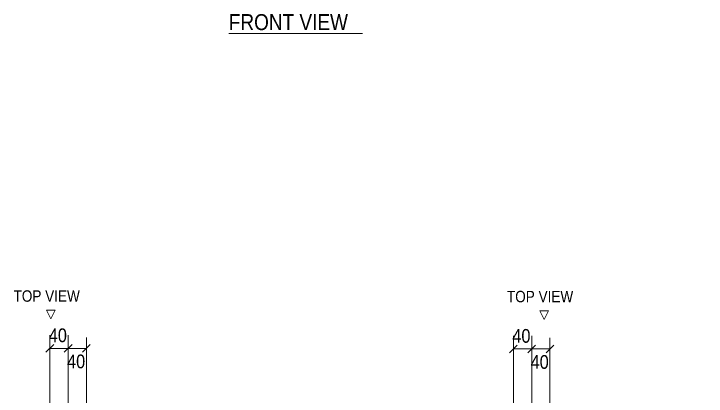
# Model space of a CAD drawing. Header units: millimetres. Extents: x 2 to 825, y 1 to 579.
# Drawn here: x 265.9 to 417.4, y 145.9 to 229.5 of the extents above; entities that cross this region are included whole.
import ezdxf

# ---------------------------------------------------------------- set-up
doc = ezdxf.new("R2010")
doc.units = ezdxf.units.MM
doc.linetypes.add('XKITLINE00', pattern=[0])
doc.layers.add('Dimensions', color=7, linetype='Continuous', lineweight=0)
doc.layers.add('OtherObjectType', color=7, linetype='Continuous', lineweight=0)
doc.styles.add('ARIAL', font='ARIAL.TTF')

# ---------------------------------------------------------------- blocks, each defined once
blk = doc.blocks.new('*A114')
at = {"layer": 'OtherObjectType', "color": 7, "linetype": 'XKITLINE00', "lineweight": 0}
blk.add_line((312.93, 225.19), (342.23, 225.19), dxfattribs=at)
at = {"layer": 'OtherObjectType', "color": 7, "style": 'ARIAL', "width": 0.85}
blk.add_text('FRONT VIEW', height=3.5, dxfattribs=at).set_placement((312.93, 225.94))
blk = doc.blocks.new('*A171')
at = {"layer": 'Dimensions', "color": 7, "linetype": 'XKITLINE00', "lineweight": 0}
for p, q in [((273.75, 137.42), (273.75, 159.17)), ((277.75, 137.42), (277.75, 159.17)), ((274.6, 157.17), (272.9, 155.47)), ((273.75, 156.32), (277.75, 156.32)), ((278.6, 157.17), (276.9, 155.47))]:
    blk.add_line(p, q, dxfattribs=at)
at = {"layer": 'Dimensions', "color": 3}
for p in [(273.75, 156.32), (277.75, 156.32)]:
    blk.add_point(p, dxfattribs=at)
at = {"layer": 'Dimensions', "color": 3, "style": 'ARIAL', "width": 0.85}
blk.add_text('40', height=3, dxfattribs=at).set_placement((273.52, 157.67))
blk = doc.blocks.new('*A172')
at = {"layer": 'Dimensions', "color": 7, "linetype": 'XKITLINE00', "lineweight": 0}
for p, q in [((277.75, 137.42), (277.75, 158.72)), ((281.75, 137.42), (281.75, 158.72)), ((278.6, 157.17), (276.9, 155.47)), ((277.75, 156.32), (281.75, 156.32)), ((282.6, 157.17), (280.9, 155.47))]:
    blk.add_line(p, q, dxfattribs=at)
at = {"layer": 'Dimensions', "color": 3}
for p in [(277.75, 156.32), (281.75, 156.32)]:
    blk.add_point(p, dxfattribs=at)
at = {"layer": 'Dimensions', "color": 3, "style": 'ARIAL', "width": 0.85}
blk.add_text('40', height=3, dxfattribs=at).set_placement((277.52, 151.97))
blk = doc.blocks.new('*A180')
at = {"layer": 'OtherObjectType', "color": 7, "linetype": 'XKITLINE00', "lineweight": 0}
for p, q in [((273.95, 162.77), (273.01, 164.65)), ((273.01, 164.65), (274.89, 164.65)), ((274.89, 164.65), (273.95, 162.77)), ((273.95, 162.77), (273.95, 162.77)), ((296.61, 108.32), (298.48, 109.26)), ((298.48, 109.26), (298.48, 107.38)), ((298.48, 107.38), (296.61, 108.32)), ((296.61, 108.32), (296.61, 108.32)), ((275.05, 49.12), (282.11, 49.12))]:
    blk.add_line(p, q, dxfattribs=at)
at = {"layer": 'OtherObjectType', "color": 7, "style": 'ARIAL', "width": 0.85}
for s, p in [('TOP VIEW', (265.8, 166.52)), ('B', (275.05, 49.87)), ('B', (279.88, 49.87)), ('-', (278.02, 49.87))]:
    blk.add_text(s, height=2.5, dxfattribs=at).set_placement(p)
blk.add_text('FRONT VIEW', height=2.5, rotation=90, dxfattribs=at).set_placement((302.86, 97.86))
blk = doc.blocks.new('*A186')
at = {"layer": 'Dimensions', "color": 7, "linetype": 'XKITLINE00', "lineweight": 0}
for p, q in [((375.24, 137.3), (375.24, 159.05)), ((379.24, 137.3), (379.24, 159.05)), ((376.08, 157.05), (374.39, 155.35)), ((375.24, 156.2), (379.24, 156.2)), ((380.08, 157.05), (378.39, 155.35))]:
    blk.add_line(p, q, dxfattribs=at)
at = {"layer": 'Dimensions', "color": 3}
for p in [(375.24, 156.2), (379.24, 156.2)]:
    blk.add_point(p, dxfattribs=at)
at = {"layer": 'Dimensions', "color": 3, "style": 'ARIAL', "width": 0.85}
blk.add_text('40', height=3, dxfattribs=at).set_placement((375.01, 157.55))
blk = doc.blocks.new('*A187')
at = {"layer": 'Dimensions', "color": 7, "linetype": 'XKITLINE00', "lineweight": 0}
for p, q in [((379.24, 137.3), (379.24, 158.6)), ((383.24, 137.3), (383.24, 158.6)), ((380.08, 157.05), (378.39, 155.35)), ((379.24, 156.2), (383.24, 156.2)), ((384.08, 157.05), (382.39, 155.35))]:
    blk.add_line(p, q, dxfattribs=at)
at = {"layer": 'Dimensions', "color": 3}
for p in [(379.24, 156.2), (383.24, 156.2)]:
    blk.add_point(p, dxfattribs=at)
at = {"layer": 'Dimensions', "color": 3, "style": 'ARIAL', "width": 0.85}
blk.add_text('40', height=3, dxfattribs=at).set_placement((379.01, 151.85))
blk = doc.blocks.new('*A196')
at = {"layer": 'OtherObjectType', "color": 7, "linetype": 'XKITLINE00', "lineweight": 0}
for p, q in [((381.97, 162.65), (381.03, 164.52)), ((381.03, 164.52), (382.91, 164.52)), ((382.91, 164.52), (381.97, 162.65)), ((381.97, 162.65), (381.97, 162.65)), ((411.15, 98.2), (413.03, 99.14)), ((413.03, 99.14), (413.03, 97.26)), ((413.03, 97.26), (411.15, 98.2)), ((411.15, 98.2), (411.15, 98.2)), ((383.06, 29), (390.12, 29))]:
    blk.add_line(p, q, dxfattribs=at)
at = {"layer": 'OtherObjectType', "color": 7, "style": 'ARIAL', "width": 0.85}
for s, p in [('TOP VIEW', (373.82, 166.4)), ('A', (383.06, 29.75)), ('A', (387.9, 29.75)), ('-', (386.04, 29.75))]:
    blk.add_text(s, height=2.5, dxfattribs=at).set_placement(p)
blk.add_text('FRONT VIEW', height=2.5, rotation=90, dxfattribs=at).set_placement((417.4, 87.73))

msp = doc.modelspace()

# ---------------------------------------------------------------- block references
at = {"lineweight": 0}
for name in ['*A114', '*A171', '*A186', '*A172', '*A187']:
    msp.add_blockref(name, (0, 0), dxfattribs=at)
at = {"layer": 'OtherObjectType', "lineweight": 0}
for name in ['*A180', '*A196']:
    msp.add_blockref(name, (0, 0), dxfattribs=at)

doc.saveas('drawing.dxf')
